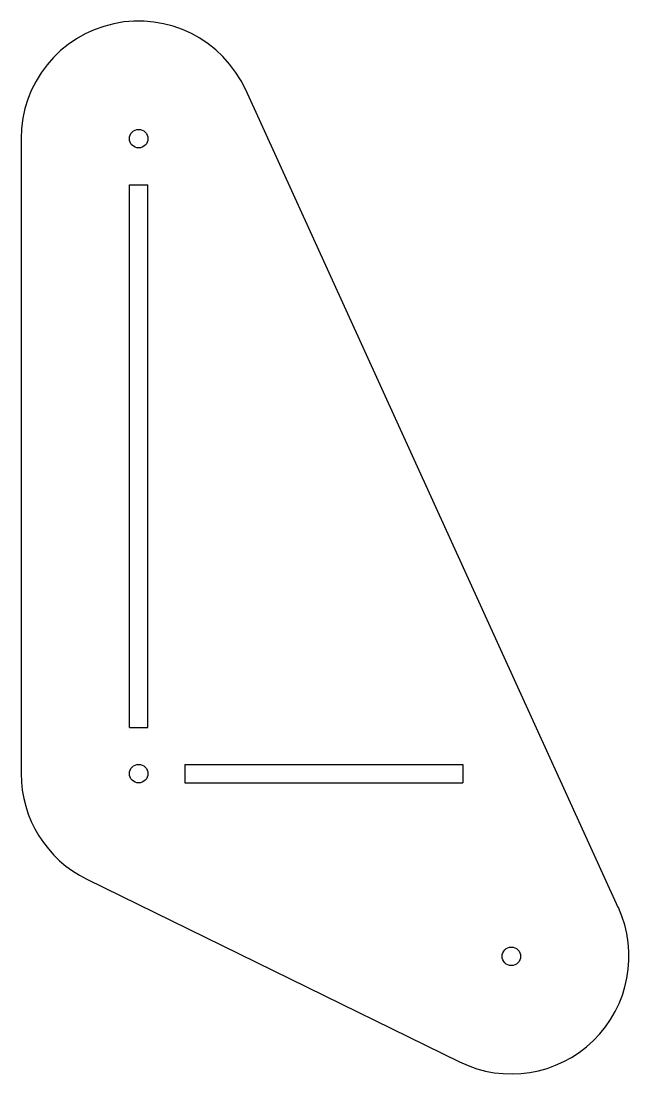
# Model space of a CAD drawing. Extents: x -13 to 53, y -32 to 81.
import ezdxf

# ---------------------------------------------------------------- set-up
doc = ezdxf.new("R2010")
doc.units = 0
doc.layers.add('CAD', color=7, linetype='CONTINUOUS')

msp = doc.modelspace()

# ---------------------------------------------------------------- linework, layer by layer
at = {"layer": 'CAD', "color": 5, "linetype": 'CONTINUOUS'}
for p, q in [((51.8, -14.47), (11.56, 73.85)), ((-12.7, 68.58), (-12.7, 0)), ((-1, 5), (-1, 63.58)), ((-1, 63.58), (1, 63.58)), ((1, 5), (1, 63.58)), ((-1, 5), (1, 5)), ((5, 1), (35, 1)), ((5, 1), (5, -1)), ((35, 1), (35, -1)), ((5, -1), (35, -1)), ((-5.59, -11.4), (34.66, -31.13))]:
    msp.add_line(p, q, dxfattribs=at)
for centre in [(0, 68.58), (0, 0), (40.25, -19.73)]:
    msp.add_circle(centre, 1, dxfattribs=at)
for centre, start, end in [((0, 68.58), 24.5, 180), ((0, 0), 180, 243.8823), ((40.25, -19.73), 243.8823, 24.5)]:
    msp.add_arc(centre, 12.7, start, end, dxfattribs=at)

doc.saveas('drawing.dxf')
